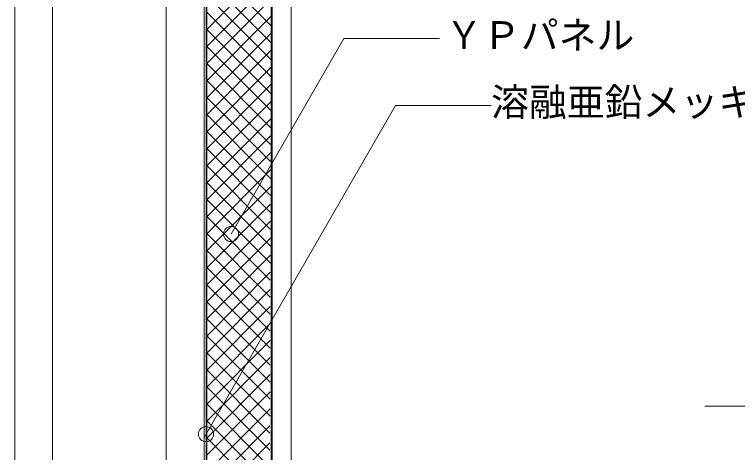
# Model space of a CAD drawing. Units: millimetres, scale not verified. Extents: x -1380 to 1380, y -955 to 955.
# Drawn here: x -664.9 to -283, y -214.4 to 16.7 of the extents above; entities that cross this region are included whole.
import ezdxf
from ezdxf.enums import TextEntityAlignment as Align

# ---------------------------------------------------------------- set-up
doc = ezdxf.new("R2010")
doc.units = ezdxf.units.MM
doc.header["$LTSCALE"] = 3
doc.linetypes.add('USER1', pattern=[19.05, 12.7, -6.35])
for name, color, linetype, lineweight in [('0-1_HATCH', 9, 'Continuous', 18), ('0-3_BOUSUI', 1, 'Continuous', 18), ('0-4_MOJI', 7, 'Continuous', 18), ('0-B_doubuti', 5, 'Continuous', 18), ('0-D_bo-do', 3, 'Continuous', 18), ('0-E_ZATU', 6, 'Continuous', 18)]:
    doc.layers.add(name, color=color, linetype=linetype, lineweight=lineweight)
doc.styles.add('ＭＳ ゴシック', font='')
doc.styles.get('ＭＳ ゴシック').set_extended_font_data('MS Gothic')

msp = doc.modelspace()

# ---------------------------------------------------------------- linework, layer by layer
at = {"layer": '0-1_HATCH'}
for p, q in [((-529.454, 10.903), (-563.369, 44.817)), ((-563.369, 8.754), (-529.383, 42.74)), ((-529.474, 1.943), (-563.369, 35.837)), ((-563.369, -0.226), (-529.403, 33.739)), ((-529.495, -7.018), (-563.369, 26.857)), ((-563.369, -9.207), (-529.423, 24.739)), ((-529.515, -15.978), (-563.369, 17.877)), ((-563.369, -18.187), (-529.444, 15.738)), ((-529.535, -24.938), (-563.369, 8.896)), ((-563.369, -27.167), (-529.464, 6.738)), ((-529.555, -33.898), (-563.369, -0.084)), ((-563.369, -36.147), (-529.484, -2.262)), ((-529.575, -42.858), (-563.369, -9.064)), ((-563.369, -45.128), (-529.504, -11.263)), ((-529.595, -51.819), (-563.369, -18.044)), ((-563.369, -54.108), (-529.524, -20.263)), ((-529.615, -60.779), (-563.369, -27.025)), ((-563.369, -63.088), (-529.544, -29.264)), ((-529.635, -69.739), (-563.369, -36.005)), ((-563.369, -72.068), (-529.564, -38.264)), ((-529.655, -78.699), (-563.369, -44.985)), ((-563.369, -81.049), (-529.585, -47.264)), ((-529.675, -87.659), (-563.369, -53.965)), ((-563.369, -90.029), (-529.605, -56.265)), ((-529.695, -96.62), (-563.369, -62.946)), ((-563.369, -99.009), (-529.625, -65.265)), ((-529.715, -105.58), (-563.369, -71.926)), ((-563.369, -107.989), (-529.645, -74.266)), ((-529.735, -114.54), (-563.369, -80.906)), ((-563.369, -116.97), (-529.665, -83.266)), ((-529.755, -123.5), (-563.369, -89.886)), ((-563.369, -125.95), (-529.685, -92.266)), ((-529.775, -132.46), (-563.369, -98.867)), ((-563.369, -134.93), (-529.706, -101.267)), ((-529.795, -141.42), (-563.369, -107.847)), ((-563.369, -143.911), (-529.726, -110.267)), ((-529.815, -150.381), (-563.369, -116.827)), ((-563.369, -152.891), (-529.746, -119.268)), ((-529.836, -159.341), (-563.369, -125.807)), ((-563.369, -161.871), (-529.766, -128.268)), ((-529.856, -168.301), (-563.369, -134.788)), ((-563.369, -170.851), (-529.786, -137.268)), ((-529.876, -177.261), (-563.369, -143.768)), ((-563.369, -179.832), (-529.806, -146.269)), ((-529.896, -186.221), (-563.369, -152.748)), ((-563.369, -188.812), (-529.826, -155.269)), ((-529.916, -195.182), (-563.369, -161.728)), ((-563.369, -197.792), (-529.847, -164.27)), ((-529.936, -204.142), (-563.369, -170.709)), ((-563.369, -206.772), (-529.867, -173.27)), ((-529.956, -213.102), (-563.369, -179.689)), ((-563.369, -215.753), (-529.887, -182.27)), ((-529.976, -222.062), (-563.369, -188.669)), ((-563.369, -224.733), (-529.907, -191.271)), ((-529.996, -231.022), (-563.369, -197.65)), ((-563.369, -233.713), (-529.927, -200.271)), ((-530.016, -239.983), (-563.369, -206.63)), ((-563.369, -242.693), (-529.947, -209.272))]:
    msp.add_line(p, q, dxfattribs=at)
at = {"layer": '0-3_BOUSUI'}
msp.add_lwpolyline([(-691.719, 161.041), (-559.577, 161.041), (-518.719, 120.184), (-518.719, -289.816), (-474.577, -333.959), (-250.792, -333.959)], dxfattribs=at)
at = {"layer": '0-4_MOJI', "linetype": 'USER1'}
msp.add_line((-300.175, -189.97), (242.627, -189.97), dxfattribs=at)
at = {"layer": '0-4_MOJI'}
for points in [[(-440.464, 4.136), (-490.902, 4.136), (-550.495, -99.082)], [(-413.135, -31.215), (-463.573, -31.215), (-564.719, -206.405)]]:
    msp.add_lwpolyline(points, dxfattribs=at)
for centre in [(-550.495, -99.082), (-563.719, -204.673)]:
    msp.add_circle(centre, 4, dxfattribs=at)
at = {"layer": '0-B_doubuti'}
for p, q in [((-644.719, 66.041), (-644.719, -653.959)), ((-584.719, 66.041), (-584.719, -653.959)), ((-564.719, 66.041), (-564.719, -653.959))]:
    msp.add_line(p, q, dxfattribs=at)
at = {"layer": '0-D_bo-do'}
msp.add_line((-664.719, -653.959), (-664.719, 151.041), dxfattribs=at)
at = {"layer": '0-E_ZATU'}
for p, q in [((-563.719, -343.959), (-563.719, 150.633)), ((-563.369, -343.959), (-563.369, 116.041)), ((-529.219, 116.041), (-529.219, -343.959)), ((-528.719, 116.041), (-528.719, -343.959))]:
    msp.add_line(p, q, dxfattribs=at)

# ---------------------------------------------------------------- texts
at = {"layer": '0-4_MOJI', "style": 'ＭＳ ゴシック'}
for s, p in [('ＹＰパネル', (-437.464, -5.864)), ('溶融亜鉛メッキ鋼板(t=1.0)', (-413.135, -41.215))]:
    msp.add_text(s, height=14.66, dxfattribs=at).set_placement(p, align=Align.BOTTOM_LEFT)

doc.saveas('drawing.dxf')
